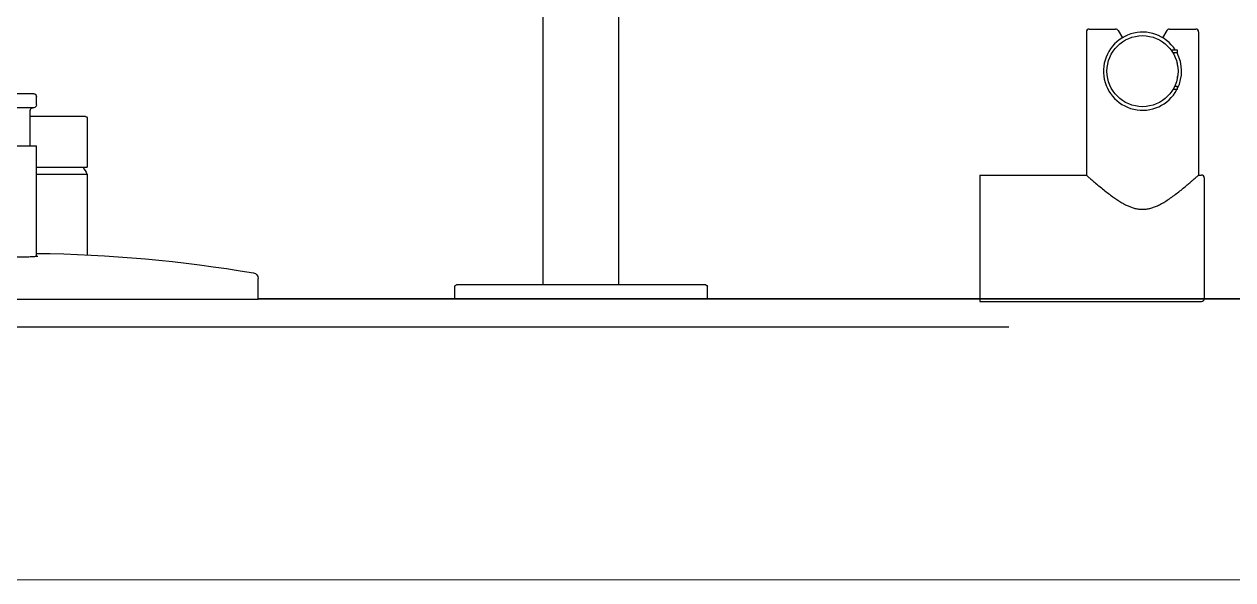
# Model space of a CAD drawing. Header units: millimetres. Extents: x 694231 to 734331, y 4486031 to 4541543.
# Drawn here: x 723900.01 to 723943.07, y 4495890.07 to 4495909.86 of the extents above; entities that cross this region are included whole.
import ezdxf

# ---------------------------------------------------------------- set-up
doc = ezdxf.new("R2010")
doc.units = ezdxf.units.MM
doc.set_wipeout_variables(frame=1)
for name, color, linetype in [('A-DUVAR-GOR0.2', 25, 'Continuous'), ('Deko_Vitrifiye', 135, 'Continuous'), ('Deko_Zemin Seramik5', 155, 'Continuous')]:
    doc.layers.add(name, color=color, linetype=linetype)
doc.layers.add('DBM_w_sld', color=111, linetype='Continuous', lineweight=20)

# ---------------------------------------------------------------- blocks, each defined once
blk = doc.blocks.new('A$C3a43e377')
at = {"layer": 'Deko_Vitrifiye', "linetype": 'Continuous'}
for p, q in [((0, 80), (0, 1)), ((45, 80), (0, 80)), ((45, 80), (45, 42)), ((96, 42), (45, 42)), ((97, 41), (97, 31.57)), ((96.51, 30.71), (93.92, 29.15)), ((96.51, 13.29), (93.92, 14.85)), ((75.44, 9.5), (75.44, 11.19)), ((75.44, 9.5), (76.49, 9.5)), ((76.49, 9.5), (76.49, 10.61)), ((79.23, 9.5), (79.23, 9.65)), ((79.23, 9.5), (80.05, 9.5)), ((84.16, 9.5), (85.02, 9.5)), ((85.02, 9.5), (85.02, 9.72)), ((88.49, 9.5), (88.49, 11.14)), ((88.49, 9.5), (89.54, 9.5)), ((89.54, 9.5), (89.54, 11.85)), ((97, 12.43), (97, 3)), ((44, 0), (1, 0)), ((45, 2), (45, 1)), ((96, 2), (45, 2))]:
    blk.add_line(p, q, dxfattribs=at)
blk.add_circle((82, 22), 12.65, dxfattribs=at)
for centre, radius, start, end in [((96, 41), 1, 0, 90), ((82, 22), 13.91, 302.8517, 241.8522), ((96, 31.57), 1, 300.9638, 0), ((96, 12.43), 1, 0, 59.0362), ((82, 22), 13.91, 243.9761, 297.8271), ((1, 1), 1, 180, 270), ((44, 1), 1, 270, 0), ((96, 3), 1, 270, 0)]:
    blk.add_arc(centre, radius, start, end, dxfattribs=at)
at = {"layer": 'Deko_Vitrifiye', "linetype": 'Continuous', "start_tangent": (-31.698218, -35.660517), "end_tangent": (31.698229, -35.66051)}
blk.add_spline([(45, 42), (44.86, 41.84), (44.39, 41.31), (43.6, 40.41), (42.49, 39.13), (41.12, 37.51), (39.71, 35.78), (38.44, 34.15), (37.29, 32.61), (36.27, 31.12), (35.37, 29.71), (34.62, 28.38), (34.02, 27.15), (33.53, 25.94), (33.15, 24.68), (32.9, 23.35), (32.81, 21.99), (32.9, 20.65), (33.14, 19.34), (33.54, 18.04), (34.1, 16.68), (34.83, 15.23), (35.75, 13.67), (36.85, 12.02), (38.07, 10.33), (39.37, 8.65), (40.64, 7.07), (41.77, 5.71), (42.67, 4.66), (43.37, 3.86), (43.92, 3.22), (44.38, 2.71), (44.72, 2.32), (44.93, 2.08), (45, 2)], degree=3, dxfattribs=at)
blk = doc.blocks.new('A$C7972de8d')
at = {"linetype": 'Continuous'}
blk.add_wipeout([(983.72, 415), (991.03, 415), (991.59, 415.08), (992.01, 415.25), (992.33, 415.47), (992.57, 415.72), (992.74, 415.96), (992.88, 416.24), (992.98, 416.53), (993.55, 419.92), (994.38, 425.25), (994.97, 429.29), (995.91, 436.16), (997.1, 446.24), (997.99, 455.2), (999, 468.35), (999.42, 476), (1028.22, 476), (1030.72, 477.47), (1030.72, 476), (1048.22, 476), (1048.35, 476.02), (1048.43, 476.04), (1048.52, 476.1), (1048.58, 476.15), (1048.63, 476.21), (1048.67, 476.29), (1048.71, 476.38), (1048.72, 476.48), (1048.72, 476.58), (1048.72, 496.25), (1050.72, 496.25), (1050.91, 496.25), (1051.1, 496.21), (1051.21, 496.17), (1051.34, 496.11), (1051.42, 496.05), (1051.5, 495.98), (1051.59, 495.89), (1051.66, 495.79), (1051.7, 495.72), (1051.74, 495.65), (1051.77, 495.58), (1051.79, 495.5), (1051.81, 495.42), (1051.82, 495.34), (1051.82, 495.25), (1051.82, 495), (1051.84, 494.8), (1051.87, 494.7), (1051.92, 494.57), (1051.97, 494.48), (1052.03, 494.39), (1052.11, 494.29), (1052.25, 494.18), (1052.37, 494.11), (1052.51, 494.05), (1052.67, 494.01), (1052.89, 494), (1055.82, 494), (1055.94, 494.01), (1056.03, 494.02), (1056.09, 494.04), (1056.18, 494.07), (1056.26, 494.1), (1056.33, 494.14), (1056.44, 494.21), (1056.5, 494.27), (1056.58, 494.34), (1056.62, 494.4), (1056.68, 494.48), (1056.73, 494.59), (1056.77, 494.68), (1056.8, 494.77), (1056.81, 494.86), (1056.82, 495), (1056.82, 495.49), (1056.82, 497.21), (1056.82, 505), (1056.81, 505.15), (1056.79, 505.24), (1056.76, 505.34), (1056.73, 505.43), (1056.67, 505.53), (1056.59, 505.64), (1056.53, 505.71), (1056.46, 505.77), (1056.38, 505.83), (1056.33, 505.86), (1056.23, 505.91), (1056.12, 505.95), (1056.03, 505.98), (1055.91, 506), (1055.72, 506), (1055.53, 506), (1052.82, 506), (1052.75, 506), (1052.63, 505.98), (1052.52, 505.95), (1052.35, 505.88), (1052.22, 505.8), (1052.11, 505.71), (1052.04, 505.63), (1051.96, 505.51), (1051.9, 505.39), (1051.85, 505.24), (1051.83, 505.15), (1051.82, 505.05), (1051.82, 504.75), (1051.81, 504.57), (1051.76, 504.41), (1051.65, 504.2), (1051.53, 504.04), (1051.38, 503.92), (1051.2, 503.82), (1051.01, 503.77), (1050.89, 503.75), (1050.67, 503.75), (1048.72, 503.75), (1048.72, 523.5), (1048.72, 523.57), (1048.7, 523.66), (1048.66, 523.75), (1048.63, 523.79), (1048.6, 523.83), (1048.58, 523.85), (1048.5, 523.92), (1048.41, 523.96), (1048.38, 523.97), (1048.32, 523.99), (1048.22, 524), (1048.12, 524), (1030.72, 524), (1030.72, 522.53), (1028.22, 524), (999.42, 524), (999.16, 528.98), (998.84, 533.99), (998.29, 541.34), (997.6, 548.94), (996.47, 559.32), (995.57, 566.42), (994.63, 573.1), (993.74, 578.84), (993.01, 583.33), (992.84, 583.86), (992.57, 584.28), (992.33, 584.53), (991.91, 584.8), (991.34, 584.98), (991.03, 585), (983.72, 585)], dxfattribs=at).dxf.layer = 'Deko_Vitrifiye'
at = {"layer": 'Deko_Vitrifiye', "linetype": 'Continuous'}
for p, q in [((983.72, 415), (983.72, 585)), ((983.72, 585), (991.03, 585)), ((1028.22, 524), (999.33, 524)), ((1028.22, 506), (1028.22, 524)), ((1048.22, 524), (1030.72, 524)), ((1030.72, 506), (1030.72, 524)), ((1048.72, 523.5), (1048.72, 503.75)), ((998.95, 506), (1038.22, 506)), ((1038.22, 494), (1038.22, 506)), ((1051.82, 505), (1051.82, 495)), ((1052.82, 506), (1055.82, 506)), ((1056.82, 505), (1056.82, 495)), ((1038.22, 503.75), (1050.82, 503.75)), ((1038.22, 496.25), (1050.82, 496.25)), ((1048.72, 496.25), (1048.72, 476.5)), ((998.95, 494), (1038.22, 494)), ((1028.22, 494), (1028.22, 476)), ((1030.72, 494), (1030.72, 476)), ((1052.82, 494), (1055.82, 494)), ((1028.22, 476), (999.33, 476)), ((1048.22, 476), (1030.72, 476)), ((983.72, 415), (991.03, 415))]:
    blk.add_line(p, q, dxfattribs=at)
for points in [[(998.73, 500), (998.73, 500.18), (998.74, 500.75), (998.74, 501.31), (998.75, 501.85), (998.76, 502.37), (998.77, 502.86), (998.78, 503.32), (998.8, 503.76), (998.82, 504.16), (998.84, 504.54), (998.86, 504.88), (998.88, 505.19), (998.9, 505.47), (998.92, 505.71), (998.94, 505.93), (998.96, 506.11), (998.98, 506.25), (999, 506.37), (999.02, 506.45), (999.02, 506.46)], [(999.03, 493.51), (999.03, 493.52), (999.02, 493.56), (999, 493.64), (998.98, 493.75), (998.96, 493.9), (998.94, 494.09), (998.92, 494.3), (998.9, 494.55), (998.87, 494.83), (998.85, 495.14), (998.84, 495.48), (998.82, 495.85), (998.8, 496.25), (998.78, 496.68), (998.77, 497.14), (998.76, 497.62), (998.75, 498.13), (998.74, 498.67), (998.74, 499.22), (998.73, 499.79), (998.73, 500)]]:
    blk.add_lwpolyline(points, dxfattribs=at)
for centre, radius, start, end in [((991.03, 583), 2, 9.5941, 90), ((500, 500), 500, 0.6879, 9.5941), ((1015.76, 499.93), 27.1, 56.4313, 62.6265), ((1048.22, 523.5), 0.5, 0, 90), ((1050.82, 504.75), 1, 270, 0), ((1052.82, 505), 1, 90, 180), ((1055.82, 505), 1, 0, 90), ((1050.82, 495.25), 1, 0, 90), ((500, 500), 500, 350.4059, 359.3121), ((1052.82, 495), 1, 180, 270), ((1055.82, 495), 1, 270, 0), ((1015.76, 500.07), 27.1, 297.3735, 303.5687), ((1048.22, 476.5), 0.5, 270, 0), ((991.03, 417), 2, 270, 350.4059)]:
    blk.add_arc(centre, radius, start, end, dxfattribs=at)
blk = doc.blocks.new('A$C29e923fa')
at = {"layer": 'Deko_Vitrifiye', "linetype": 'Continuous'}
for p, q in [((0, 90), (0, 0)), ((0, 90), (4.4, 90)), ((5, 89.4), (5, 0.6)), ((5, 58.5), (129.4, 58.5)), ((130, 57.9), (130, 32.1)), ((5, 31.5), (129.4, 31.5)), ((0, 0), (4.4, 0))]:
    blk.add_line(p, q, dxfattribs=at)
for centre, start, end in [((4.4, 89.4), 0, 90), ((129.4, 57.9), 0, 90), ((129.4, 32.1), 270, 0), ((4.4, 0.6), 270, 0)]:
    blk.add_arc(centre, 0.6, start, end, dxfattribs=at)
blk = doc.blocks.new('duşş')
at = {"layer": 'A-DUVAR-GOR0.2'}
blk.add_lwpolyline([(13106.19, 1658.289), (13145.425, 1658.29)], dxfattribs=at)
at = {"layer": 'Deko_Zemin Seramik5'}
blk.add_lwpolyline([(13081.425, 1809.29), (13081.425, 1659.29), (13161.423, 1659.29), (13161.423, 1809.29)], dxfattribs=at)
at = {"yscale": 0.1000000000000001}
for name, p, xscale, zscale, rotation in [('A$C29e923fa', (13125.924, 1659.29), 0.1000000000000001, 0.1000000000000001, 90), ('A$C3a43e377', (13099.224, 1659.202), -0.1000000000000001, 0.1, 270)]:
    blk.add_blockref(name, p, dxfattribs=dict(at, xscale=xscale, zscale=zscale, rotation=rotation))
at = {"xscale": 0.1000000000000001, "yscale": 0.1000000000000001, "zscale": 0.1000000000000001, "rotation": 90}
blk.add_blockref('A$C7972de8d', (13191.424, 1560.917), dxfattribs=at)

msp = doc.modelspace()

# ---------------------------------------------------------------- linework, layer by layer
at = {"layer": 'DBM_w_sld'}
for points in [[(723785.071, 4495900.071), (723959.851, 4495900.071)], [(723785.071, 4495890.071), (723959.851, 4495890.071)]]:
    msp.add_lwpolyline(points, dxfattribs=at)

# ---------------------------------------------------------------- next in the draw order: block references
at = {"color": 5, "lineweight": 53, "xscale": -1}
msp.add_blockref('duşş', (737041.276, 4494240.782), dxfattribs=at)

doc.saveas('drawing.dxf')
